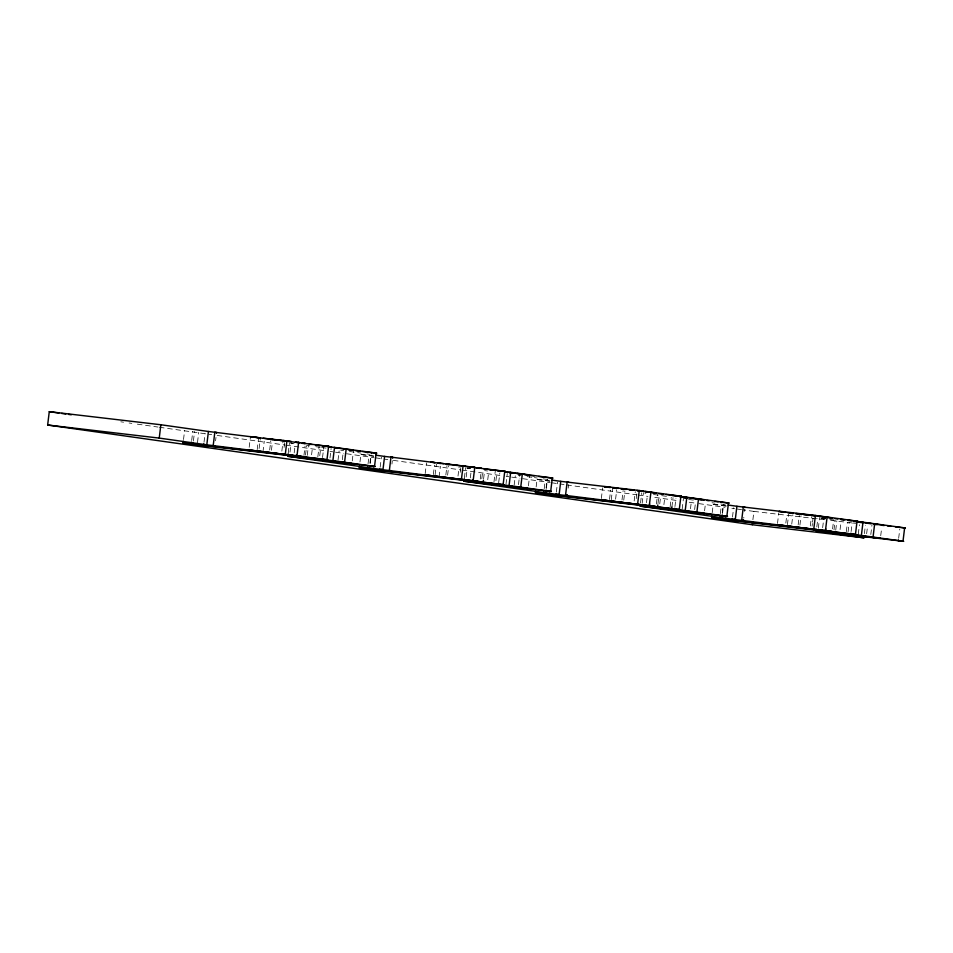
<?xml version="1.0" encoding="UTF-8"?>
<svg xmlns="http://www.w3.org/2000/svg" width="953" height="953" viewBox="0 0 953 953"><rect width="100%" height="100%" fill="white"/><g stroke="black" fill="none" stroke-linecap="round" stroke-linejoin="round"><path stroke-width="0.71" stroke-dasharray="4.76 3.57" d="M183.524 439.524L184.632 430.363M191.684 440.489L192.792 431.316M193.447 440.739L194.555 431.566M197.509 442.359L198.724 432.352M204.013 442.228L205.026 433.889M215.581 440.774L215.974 437.439M249.186 447.314L250.317 437.975M257.191 449.602L258.477 438.928M259.109 448.518L260.24 439.178M262.957 451.972L264.243 441.299M269.675 450.019L270.807 440.679M271.438 450.269L272.415 442.263M281.85 451.138L282.97 441.799M284.089 447.386L284.733 442.049M288.247 452.961L289.45 442.954M290.01 452.091L291.142 442.764M294.179 452.889L295.144 444.884M303.947 455.427L305.067 446.087M305.496 455.081L306.628 445.742M307.259 455.331L308.391 445.992M311.583 454.784L312.56 446.79M317.825 456.832L319.124 446.159M319.755 455.748L320.72 447.743M322.531 457.547L323.746 447.553M330 457.952L331.12 448.613M338.005 460.251L339.125 450.912M342.33 459.703L343.294 451.698M352.253 460.907L353.384 451.567M359.984 461.955L360.889 454.45L373.755 456.01M368.049 463.754L369.061 455.415M369.907 463.17L370.824 455.665M370.193 463.444L371.205 455.117M380.176 467.161L381.391 457.154M391.933 464.04L392.338 460.704M425.181 473.581L426.479 462.908M433.353 474.534L434.473 465.195M435.104 474.785L436.403 464.111M439.119 476.905L440.405 466.231M445.837 474.951L446.969 465.612M447.6 475.19L448.732 465.862M458 476.071L459.132 466.732M460.251 472.319L460.895 466.982M464.397 477.894L465.612 467.887M466.172 477.024L467.304 467.697M470.341 477.822L471.306 469.817M480.264 479.025L481.229 471.02M481.825 478.68L482.79 470.675M483.588 478.93L484.553 470.925M487.745 479.716L488.722 471.711M493.988 481.765L495.286 471.092M495.917 480.681L496.882 472.676M498.693 482.48L499.801 473.307M505.995 484.219L507.282 473.546M514.155 485.172L515.287 475.845M518.492 484.636L519.611 475.297M528.415 485.839L529.546 476.5M536.146 486.888L537.051 479.383L549.917 480.931M544.211 488.675L545.211 480.348M546.069 488.091L546.974 480.586M546.355 488.377L547.463 479.204M556.338 492.093L557.553 482.087M568.202 488.139L568.596 484.803M601.343 498.514L602.63 487.841M609.503 499.467L610.635 490.128M611.266 499.717L612.565 489.044M615.59 499.169L616.722 489.83M621.999 499.872L623.131 490.545M623.762 500.122L624.894 490.783M634.162 501.004L635.294 491.665M636.247 498.586L636.89 493.249M640.559 502.815L641.774 492.82M642.167 503.291L643.454 492.618M646.491 502.743L647.468 494.738M656.426 503.958L657.546 494.619M657.975 503.613L658.952 495.608M659.738 503.863L660.715 495.858M663.907 504.649L664.872 496.644M670.15 506.686L671.281 497.359M671.913 506.936L673.044 497.609M674.95 506.579L675.963 498.24M682.157 509.152L683.444 498.479M690.484 508.771L691.449 500.766M694.642 509.557L695.619 501.564M704.577 510.772L705.542 502.767M712.201 512.654L713.213 504.316L726.079 505.864M720.373 513.607L721.373 505.269M722.231 513.024L723.136 505.519M722.517 513.31L723.625 504.137M732.5 517.026L733.607 507.854M743.757 518.075L743.852 517.241M744.555 511.404L744.865 508.902M752.894 519.742L753.906 511.404L742.887 509.843M777.505 523.435L778.792 512.774M785.832 523.066L786.797 515.061M787.428 524.65L788.715 513.977M791.752 524.102L792.884 514.763M798.161 524.805L799.293 515.466M799.924 525.055L801.056 515.716M810.324 525.937L811.456 516.597M812.087 526.187L812.409 523.519M812.564 522.184L813.052 518.182M816.816 526.914L817.829 518.575M818.329 528.224L819.616 517.55M822.653 527.676L823.785 518.337M832.577 528.879L833.708 519.552M833.982 529.88L835.102 520.541M835.745 530.13L836.865 520.791M840.069 529.582L841.034 521.577M846.312 531.619L847.443 522.28M848.075 531.869L849.206 522.53M851.112 531.512L852.113 523.173M858.308 534.085L859.439 524.746M864.383 533.644L865.395 525.306M866.634 533.704L867.611 525.699M870.804 534.49L871.935 525.151M880.727 535.693L881.704 527.7M898.667 538.242L899.787 529.07M294.048 443.49L290.987 443.133L293.846 443.574M468.161 468.185L470.711 468.483M644.836 493.177L645.86 493.297M821.498 518.17L825.584 518.646M753.906 511.404L827.835 520.064M830.623 520.386L851.541 522.84M852.935 523.006L855.734 523.328M307.009 445.444L309.939 445.849M315.8 446.683L320.184 447.302M321.649 447.505L326.045 448.136M340.674 450.197L343.604 450.614M349.453 451.448L361.163 453.104M367.012 453.926L369.943 454.343M467.077 468.09L470.008 468.507M484.636 470.579L487.567 470.996M518.301 475.344L521.22 475.75M527.08 476.583L532.93 477.417M534.395 477.62L537.325 478.037M543.174 478.859L547.57 479.478M653.484 494.476L668.113 496.549M688.602 499.443L695.916 500.48M712.022 502.755L714.941 503.172M720.802 503.994L725.185 504.625M820.902 518.17L825.858 518.873M829.825 519.433L832.791 519.85M360.889 454.45L373.576 456.249M537.051 479.383L549.738 481.182M713.213 504.316L727.306 506.317M120.828 421.81L123.58 422.191M129.084 422.977L131.836 423.358M137.339 424.145L157.984 427.063M159.365 427.254L206.158 433.877M208.91 434.27L211.661 434.663M217.165 435.438L284.602 444.98M285.983 445.182L324.508 450.626M330.024 451.412L332.776 451.805M335.527 452.187L343.783 453.354M346.535 453.747L374.052 457.643M375.434 457.833L382.32 458.81M385.072 459.203L387.823 459.596M393.327 460.37L460.764 469.912M462.134 470.103L500.67 475.559M506.174 476.345L508.926 476.726M511.678 477.119L519.945 478.287M522.697 478.68L550.215 482.575M551.596 482.766L558.47 483.743M561.222 484.136L563.985 484.517M566.737 484.91L636.926 494.845M638.296 495.036L647.933 496.406M654.806 497.383L676.833 500.492M689.222 502.243L696.095 503.22M698.847 503.613L724.995 507.306M731.88 508.283L734.632 508.676M737.384 509.069L741.517 509.652"/><path stroke-width="1.43" d="M864.085 536.146L863.883 537.814L752.286 524.734L47.65 425.014L49.27 411.672L160.854 424.752L208.421 431.483L329.309 446.457M183.321 441.191L183.119 442.859L327.677 459.799L206.801 444.825L159.246 438.094L160.854 424.752M191.279 443.824L191.482 442.156M193.042 444.074L193.245 442.406M205.479 444.98L205.371 445.813L197.211 444.86L197.414 443.193M205.371 445.813L203.62 445.563L203.823 443.895M206.801 444.825L208.421 431.483M216.486 433.27L216.581 432.448L214.818 432.197L213.21 445.527L214.973 445.778M285.34 453.985L286.948 440.643M359.484 466.124L359.281 467.792L503.839 484.732L382.963 469.758L287.842 456.296L288.14 453.795M203.62 445.563L337.04 461.204L375.184 466.505L296.002 457.249L296.312 454.748M297.026 455.439L298.634 442.097M297.765 457.5L297.967 455.832M323.841 446.719L323.949 445.885M326.974 459.68L328.582 446.338M332.895 460.716L334.515 447.374L376.876 453.187L362.485 451.555M344.581 462.169L346.201 448.827M367.441 468.745L367.644 467.089M369.204 468.995L369.407 467.327M371.408 453.449L371.503 452.615M464.302 478.728L464.004 481.217L551.394 491.462L513.202 486.137L373.373 469.793L373.576 468.126M374.529 466.41L376.149 453.068M379.973 468.828L379.77 470.496L381.534 470.746L381.736 469.079M382.963 469.758L384.583 456.416L375.804 455.177M505.471 471.39L390.98 457.118L389.372 470.46L391.135 470.711M392.648 458.202L392.743 457.369L390.98 457.118M461.49 478.918L463.11 465.576M472.164 482.182L472.462 479.681M473.188 480.372L474.797 467.03M473.927 482.432L474.129 480.765M483.1 482.933L473.176 481.73L528.093 488.508L483.1 482.933L483.421 480.264M498.49 484.148L498.586 483.314M500.003 471.64L500.099 470.806M503.124 484.612L504.745 471.27L505.447 471.39M509.057 485.649L510.677 472.307L553.026 478.12L551.561 477.989M520.743 487.102L522.363 473.76M640.356 504.482L640.154 506.15L727.556 516.395L689.364 511.07L549.536 494.714L535.443 492.725L535.634 491.057M568.905 482.301L567.142 482.051L565.522 495.393L680.013 509.652L545.366 493.928L543.603 493.678L543.806 492.01M545.366 493.928L545.569 492.26M546.057 490.878L546.152 490.045M549.536 494.714L549.738 493.046M550.691 491.343L552.311 478.001M556.135 493.761L555.933 495.429L557.696 495.679L557.898 494.011M567.392 494.81L567.285 495.643L559.125 494.69L560.733 481.348L551.954 480.109M637.652 503.839L639.272 490.509L681.633 496.31M648.326 507.115L648.528 505.447M649.338 505.304L650.959 491.962M649.327 506.662L704.255 513.441L649.327 506.662L649.648 503.994M650.089 507.365L650.291 505.698M657.499 507.615L657.82 504.947M671.913 506.936L671.591 509.605L669.828 509.355M674.653 509.081L674.748 508.247M679.286 509.533L680.907 496.203M685.219 510.582L686.827 497.24L729.188 503.053L726.579 502.791M696.905 512.035L698.525 498.693M816.518 529.415L816.316 531.083L903.718 541.328L865.515 536.003L725.686 519.647L711.593 517.658L711.796 515.99M640.154 506.15L735.287 519.611L856.175 534.585L721.528 518.861L719.765 518.611L719.968 516.943M721.528 518.861L721.731 517.193M722.207 515.811L722.314 514.977M725.686 519.647L725.888 517.979M726.853 516.276L728.461 502.934M732.297 518.694L732.095 520.362L733.858 520.612L734.06 518.944M735.287 519.611L736.895 506.281L728.116 505.03M743.554 519.742L743.447 520.576L741.684 520.326L743.304 506.984L745.067 507.234M752.286 524.734L752.489 523.066M813.814 528.772L815.423 515.442L857.783 521.243M824.488 532.036L824.679 530.368M825.501 530.237L827.121 516.895M825.489 531.583L880.405 538.362L825.489 531.583L825.81 528.915M826.239 532.286L826.346 531.452M850.803 534.014L850.91 533.18M855.449 534.466L857.069 521.136L857.771 521.255M861.381 535.503L862.989 522.173L905.35 527.974L901.407 527.569M873.067 536.968L874.675 523.626M898.369 540.744L898.476 539.91M903.015 541.197L904.623 527.867M329.178 446.457L316.599 445.015M681.502 496.322L665.98 494.536M857.164 521.208L854.531 520.922M503.994 471.258L483.945 468.912M551.025 477.929L544.282 477.143M725.936 502.719L720.444 502.076M853.852 520.838L848.015 520.159M263.29 438.189L291.296 441.43M275.298 439.845L270.974 439.345L272.737 439.595M279.622 440.357L282.505 440.691M286.817 441.203L291.142 441.704M302.673 443.097L305.389 443.419L302.577 443.026M301.91 443.3L304.841 443.645M309.248 444.158L312.191 444.503M315.419 445.134L318.35 445.48M322.757 446.004L334.515 447.374M328.725 447.028L331.608 447.362M335.373 447.767L353.539 450.233L349.465 449.756M334.968 448.017L337.85 448.351M348.965 449.971L351.216 450.233M355.731 450.757L360.234 451.293M384.583 456.416L392.743 457.369M430.72 462.05L434.806 462.527M437.999 462.944L443.764 463.623M446.647 463.956L474.511 467.351M446.171 464.206L450.019 464.611M454.331 465.124L457.214 465.457M462.979 466.136L465.862 466.47M477.477 467.875L481.551 468.352L477.322 467.756M476.595 468.054L479.538 468.399M490.104 469.9L493.046 470.246M497.454 470.758L501.862 471.27M504.792 471.616L510.677 472.307M504.887 471.961L507.77 472.295M508.807 472.378L515.609 473.176M509.688 472.783L512.571 473.117M516.895 473.617L519.778 473.963M524.257 474.523L528.343 475.011M530.761 475.559L534.145 475.952M538.648 476.488L543.162 477.012M560.733 481.348L639.272 490.509M604.154 486.661L610.956 487.459M612.719 487.71L618.485 488.389M621.368 488.722L627.134 489.401M630.016 489.735L634.341 490.247M636.818 490.485L643.62 491.283M620.975 488.972L623.691 489.294M629.051 489.878L633.376 490.39M637.7 490.89L640.583 491.236M644.907 491.736L647.79 492.082M652.269 492.641L656.355 493.118M658.63 493.678L663.038 494.19M672.139 495.512L676.547 496.036M679.489 496.382L686.827 497.24M679.608 496.716L690.413 497.942M684.409 497.537L687.292 497.883M693.057 498.55L695.94 498.895M699.061 499.301L703.147 499.777M683.253 497.716L685.505 497.978M699.037 499.563L701.289 499.837M706.923 500.492L709.175 500.754M714.81 501.421L718.193 501.814M47.65 425.014L159.246 438.094M736.895 506.281L815.423 515.442M785.76 512.237L778.958 511.439L784.593 512.237M788.881 512.643L793.206 513.143M796.089 513.488L818.424 516.061M795.767 513.75L798.495 514.072M803.772 514.644L808.096 515.144M812.421 515.656L815.303 515.99M819.628 516.502L823.952 517.002M827.073 517.419L831.147 517.896M834.792 518.611L837.735 518.956M840.665 519.29L845.073 519.814M840.951 519.588L843.893 519.933M848.301 520.445L851.243 520.791M854.174 521.136L862.989 522.173M854.317 521.482L872.162 523.626M859.13 522.304L862.012 522.637M866.337 523.149L870.661 523.65M873.853 524.067L877.939 524.555M874.068 524.364L876.319 524.626M881.954 525.294L884.205 525.556M887.588 525.949L890.972 526.342M895.475 526.878L900.704 527.486M287.842 456.296L296.002 457.249M535.443 492.725L543.603 493.678M711.593 517.658L719.765 518.611M295.525 442.025L299.754 442.621M517.026 473.367L529.701 475.166M645.026 491.486L656.307 493.082M691.771 498.097L704.458 499.896M819.783 516.216L825.417 517.014M828.24 517.419L832.469 518.015M874.973 524.031L882.025 525.032M283.136 440.465L284.899 440.715M295.466 442.216L297.229 442.466M343.616 449.03L345.379 449.28M471.628 467.149L473.391 467.399M683.611 497.144L685.362 497.395M260.407 437.844L250.472 436.641L258.93 437.844M447.136 464.278L448.899 464.528M430.863 462.169L435.092 462.765M437.904 463.17L440.727 463.563M604.202 486.709L609.837 487.495M612.66 487.9L616.889 488.496M787.404 512.631L791.633 513.226M49.27 411.672L58.895 413.042M61.647 413.435L65.781 414.019M68.533 414.4L71.284 414.793M281.528 453.807L283.279 454.057M329.678 460.621L331.43 460.871M505.829 485.553L507.592 485.804M633.84 503.672L635.603 503.923M681.991 510.486L683.754 510.737M810.002 528.605L811.765 528.855M858.153 535.419L859.916 535.669M317.504 459.501L319.267 459.751M445.516 477.608L447.279 477.858M493.666 484.434L495.429 484.672M797.84 527.474L799.603 527.724M845.99 534.288L847.753 534.538M565.522 495.393L567.285 495.643M464.004 481.217L559.125 494.69M816.316 531.083L863.883 537.814M183.119 442.859L197.211 444.86M359.281 467.792L373.373 469.793M257.024 450.936L248.864 449.983L303.781 456.761L257.024 450.936M305.174 457.75L297.014 456.797L351.931 463.575L305.174 457.75M433.186 475.869L425.026 474.916L479.943 481.694L433.186 475.869M609.348 500.801L601.176 499.837L656.105 506.627L609.348 500.801M785.51 525.734L777.338 524.769L832.255 531.548L785.51 525.734"/></g></svg>
